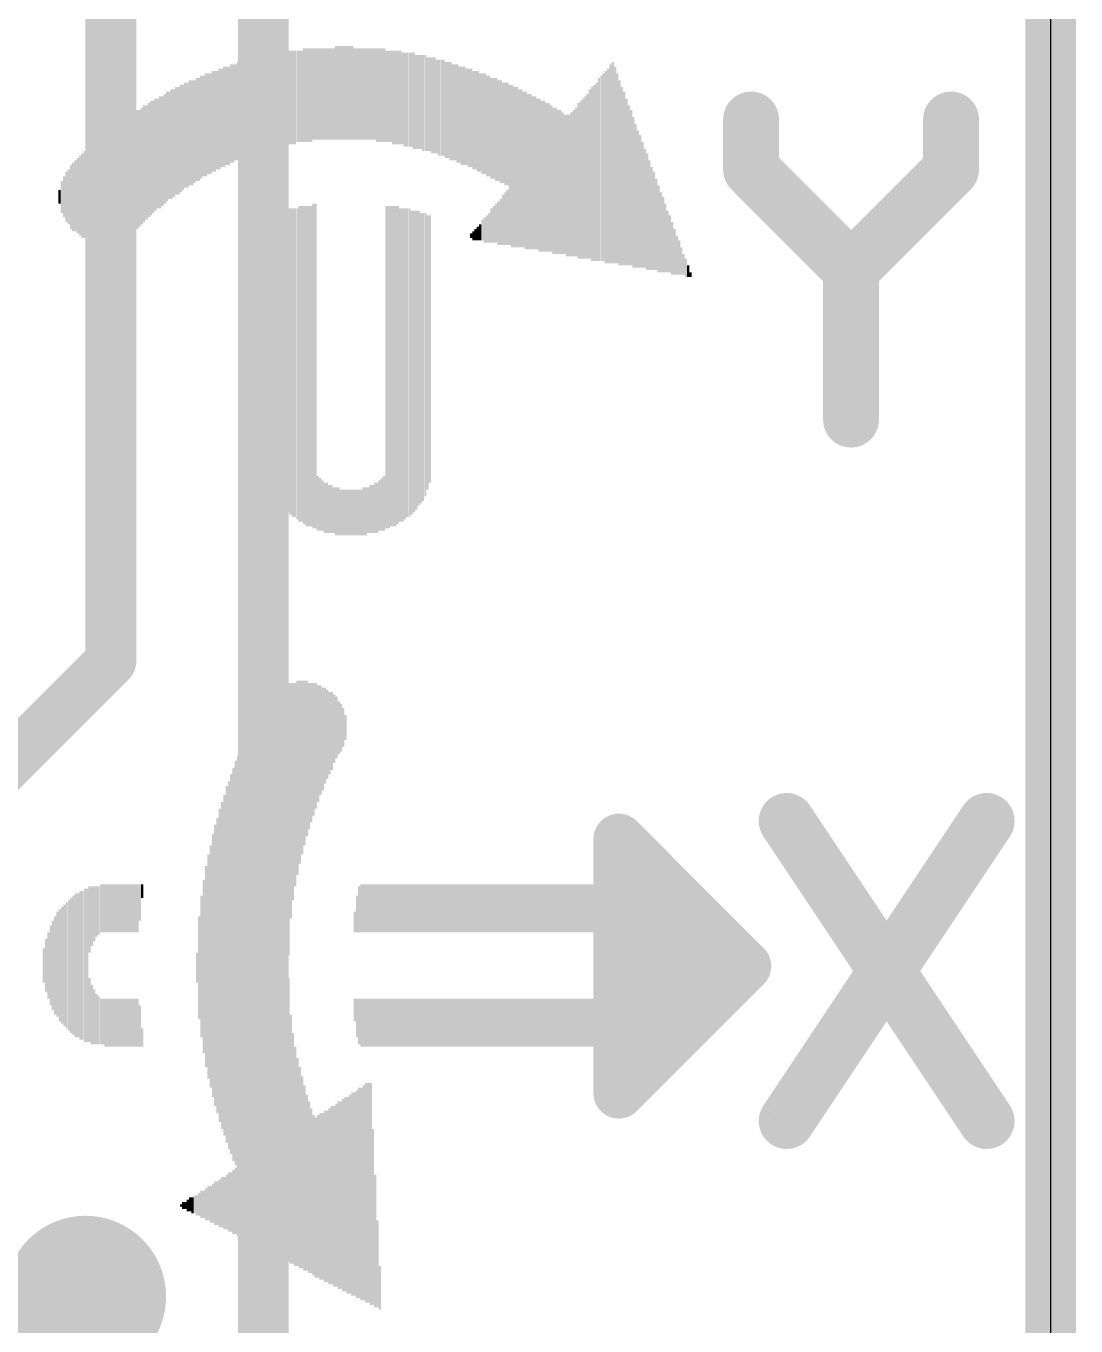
# Model space of a CAD drawing. Extents: x -10.2 to 45.7, y -9.3 to 34.1.
# Drawn here: x 27.9 to 33.15, y 8.23 to 14.73 of the extents above; entities that cross this region are included whole.
import ezdxf

# ---------------------------------------------------------------- set-up
doc = ezdxf.new("R2010")
doc.units = 0
for name, color, linetype in [('1', 12, 'CONTINUOUS'), ('16', 132, 'CONTINUOUS'), ('18', 110, 'CONTINUOUS'), ('20', 53, 'CONTINUOUS'), ('21', 40, 'CONTINUOUS'), ('47', 253, 'CONTINUOUS')]:
    doc.layers.add(name, color=color, linetype=linetype)

# ---------------------------------------------------------------- blocks, each defined once
blk = doc.blocks.new('RECT')
blk.add_solid([(-0.5, -0.5), (0.5, -0.5), (-0.5, 0.5), (0.5, 0.5)])
blk = doc.blocks.new('ROUNDV')
at = {"const_width": 0.5}
blk.add_lwpolyline([(0, -0.25, 1), (0, 0.25, 1), (0, -0.25)], format="xyb", dxfattribs=at)

msp = doc.modelspace()

# ---------------------------------------------------------------- linework, layer by layer
at = {"layer": '1', "const_width": 0.254}
for points in [[(33.02, 17.78), (33.02, 2.54)], [(28.321, 15.748), (28.321, 11.557)], [(29.083, 6.223), (29.083, 15.748)], [(28.321, 11.557), (27.686, 10.922)]]:
    msp.add_lwpolyline(points, dxfattribs=at)
at = {"layer": '1', "const_width": 0.127}
for points in [[(28.3659, 11.5121, 1), (28.2761, 11.6019)], [(28.2575, 11.557, 1), (28.3845, 11.557)]]:
    msp.add_lwpolyline(points, format="xyb", dxfattribs=at)
at = {"layer": '16', "const_width": 0.254}
msp.add_lwpolyline([(33.02, 17.78), (33.02, 2.54)], dxfattribs=at)
at = {"layer": '20'}
msp.add_line((33.02, 17.78), (33.02, 2.54), dxfattribs=at)
at = {"layer": '21'}
for points, const_width in [([(31.5221, 14.2646), (31.5221, 14.0146)], 0.2794), ([(32.522, 14.0146), (32.522, 14.2646)], 0.2794), ([(31.5221, 14.0146), (32.0221, 13.5146)], 0.2794), ([(32.0221, 13.5146), (32.522, 14.0146)], 0.2794), ([(32.0221, 13.5146), (32.0221, 12.7647)], 0.2794), ([(31.7001, 10.7586), (32.7, 9.2587)], 0.2794), ([(32.7, 10.7586), (31.7001, 9.2587)], 0.2794), ([(31.496, 10.033), (30.861, 10.668)], 0.254), ([(30.861, 10.668), (30.861, 10.414)], 0.254), ([(30.861, 10.414), (30.861, 9.398)], 0.254), ([(30.861, 10.414), (31.242, 10.033)], 0.254), ([(30.861, 9.398), (31.496, 10.033)], 0.254), ([(31.242, 10.033), (30.988, 10.033)], 0.254)]:
    msp.add_lwpolyline(points, dxfattribs=dict(at, const_width=const_width))
for points, const_width in [([(31.592, 14.2646, 1), (31.4523, 14.2646)], 0.1397), ([(32.5919, 14.2646, 1), (32.4522, 14.2646)], 0.1397), ([(31.5715, 14.064, 1), (31.4727, 13.9652)], 0.1397), ([(32.5714, 13.9652, 1), (32.4726, 14.064)], 0.1397), ([(31.4523, 14.0146, 1), (31.592, 14.0146)], 0.1397), ([(32.4522, 14.0146, 1), (32.5919, 14.0146)], 0.1397), ([(32.0919, 13.5146, 1), (31.9522, 13.5146)], 0.1397), ([(31.9727, 13.564, 1), (32.0715, 13.4652)], 0.1397), ([(31.9727, 13.4652, 1), (32.0715, 13.564)], 0.1397), ([(31.9522, 12.7647, 1), (32.0919, 12.7647)], 0.1397), ([(31.7582, 10.7973, 1), (31.642, 10.7198)], 0.1397), ([(32.7582, 10.7198, 1), (32.6419, 10.7973)], 0.1397), ([(30.9059, 10.7129, 1), (30.8161, 10.6231)], 0.127), ([(30.9245, 10.668, 1), (30.7975, 10.668)], 0.127), ([(30.9245, 10.414, 1), (30.7975, 10.414)], 0.127), ([(30.9059, 10.4589, 1), (30.8161, 10.3691)], 0.127), ([(30.7975, 10.414, 1), (30.9245, 10.414)], 0.127), ([(30.988, 10.0965, 1), (30.988, 9.9695)], 0.127), ([(31.1971, 9.9881, 1), (31.2869, 10.0779)], 0.127), ([(31.242, 9.9695, 1), (31.242, 10.0965)], 0.127), ([(31.5409, 9.9881, 1), (31.4511, 10.0779)], 0.127), ([(31.4511, 9.9881, 1), (31.5409, 10.0779)], 0.127), ([(30.8161, 9.4429, 1), (30.9059, 9.3531)], 0.127), ([(30.7975, 9.398, 1), (30.9245, 9.398)], 0.127), ([(31.642, 9.2974, 1), (31.7582, 9.22)], 0.1397), ([(32.6419, 9.22, 1), (32.7582, 9.2974)], 0.1397)]:
    msp.add_lwpolyline(points, format="xyb", dxfattribs=dict(at, const_width=const_width))
at = {"layer": '47', "const_width": 0.13}
msp.add_lwpolyline([(33.02, 9.779), (33.02, 29.636)], dxfattribs=at)
at = {"layer": '47', "const_width": 0.065}
msp.add_lwpolyline([(32.9875, 9.779, 1), (33.0525, 9.779)], format="xyb", dxfattribs=at)

# ---------------------------------------------------------------- block references
at = {"layer": '18', "xscale": 0.8064, "yscale": 0.8064}
msp.add_blockref('ROUNDV', (28.194, 8.382), dxfattribs=at)
msp.add_blockref('ROUNDV', (28.194, 8.382), dxfattribs=at)
at = {"layer": '21', "yscale": 0.0114}
for p, xscale, rotation in [((29.2875, 14.3866), 0.4686, 90), ((29.2989, 14.3866), 0.4686, 90), ((29.3103, 14.3866), 0.4686, 90), ((29.3218, 14.3866), 0.4686, 90), ((29.3332, 14.3923), 0.4572, 90), ((29.3446, 14.3923), 0.4572, 90), ((29.356, 14.3923), 0.4572, 90), ((29.3675, 14.3923), 0.4572, 90), ((29.3789, 14.3923), 0.4572, 90), ((29.3903, 14.3923), 0.4572, 90), ((29.4018, 14.3923), 0.4572, 90), ((29.4132, 14.3923), 0.4572, 90), ((29.4246, 14.3923), 0.4572, 90), ((29.4361, 14.3923), 0.4572, 90), ((29.4475, 14.398), 0.4686, 90), ((29.4589, 14.398), 0.4686, 90), ((29.4703, 14.398), 0.4686, 90), ((29.4818, 14.398), 0.4686, 90), ((29.4932, 14.398), 0.4686, 90), ((29.5046, 14.398), 0.4686, 90), ((29.5161, 14.398), 0.4686, 90), ((29.5275, 14.398), 0.4686, 90), ((29.5389, 14.3923), 0.4572, 90), ((29.5504, 14.3923), 0.4572, 90), ((29.5618, 14.3923), 0.4572, 90), ((29.5732, 14.3923), 0.4572, 90), ((29.5846, 14.3923), 0.4572, 90), ((29.5961, 14.3923), 0.4572, 90), ((29.6075, 14.3923), 0.4572, 90), ((29.6189, 14.3923), 0.4572, 90), ((29.6304, 14.3923), 0.4572, 90), ((29.6418, 14.3923), 0.4572, 90), ((29.6532, 14.3866), 0.4686, 90), ((29.6647, 14.3866), 0.4686, 90), ((29.6761, 14.3866), 0.4686, 90), ((29.6875, 14.3866), 0.4686, 90), ((29.0017, 14.3237), 0.4801, 90), ((29.0132, 14.3237), 0.4801, 90), ((29.0246, 14.3237), 0.4801, 90), ((29.036, 14.3294), 0.4686, 90), ((29.0474, 14.3351), 0.4801, 90), ((29.0589, 14.3351), 0.4801, 90), ((29.0703, 14.3408), 0.4686, 90), ((29.0817, 14.3408), 0.4686, 90), ((29.0932, 14.3466), 0.4801, 90), ((29.1046, 14.3523), 0.4686, 90), ((29.116, 14.3523), 0.4686, 90), ((29.1275, 14.3523), 0.4686, 90), ((29.1389, 14.358), 0.4801, 90), ((29.1503, 14.3637), 0.4686, 90), ((29.1617, 14.3637), 0.4686, 90), ((29.1732, 14.3637), 0.4686, 90), ((29.1846, 14.3637), 0.4686, 90), ((29.196, 14.3694), 0.4572, 90), ((29.2075, 14.3751), 0.4686, 90), ((29.2189, 14.3751), 0.4686, 90), ((29.2303, 14.3751), 0.4686, 90), ((29.2417, 14.3751), 0.4686, 90), ((29.2532, 14.3808), 0.4572, 90), ((29.2646, 14.3808), 0.4572, 90), ((29.276, 14.3808), 0.4572, 90), ((29.6989, 14.3808), 0.4572, 90), ((29.7104, 14.3808), 0.4572, 90), ((29.7218, 14.3808), 0.4572, 90), ((29.7332, 14.3751), 0.4686, 90), ((29.7447, 14.3751), 0.4686, 90), ((29.7561, 14.3751), 0.4686, 90), ((29.7675, 14.3751), 0.4686, 90), ((29.779, 14.3694), 0.4572, 90), ((29.7904, 14.3637), 0.4686, 90), ((29.8018, 14.3637), 0.4686, 90), ((29.8133, 14.3637), 0.4686, 90), ((29.8247, 14.3637), 0.4686, 90), ((29.8361, 14.358), 0.4801, 90), ((29.8475, 14.3523), 0.4686, 90), ((29.859, 14.3523), 0.4686, 90), ((29.8704, 14.3523), 0.4686, 90), ((29.8818, 14.3466), 0.4801, 90), ((29.8933, 14.3466), 0.4801, 90), ((29.9047, 14.3408), 0.4686, 90), ((29.9161, 14.3408), 0.4686, 90), ((29.9276, 14.3351), 0.4801, 90), ((29.939, 14.3351), 0.4801, 90), ((29.9504, 14.3294), 0.4686, 90), ((29.9618, 14.3237), 0.4801, 90), ((29.9733, 14.3237), 0.4801, 90), ((29.9847, 14.3237), 0.4801, 90), ((28.796, 14.238), 0.5143, 90), ((28.8074, 14.2437), 0.5029, 90), ((28.8188, 14.2437), 0.5029, 90), ((28.8303, 14.2551), 0.5029, 90), ((28.8417, 14.2551), 0.5029, 90), ((28.8531, 14.2608), 0.4915, 90), ((28.8646, 14.2665), 0.5029, 90), ((28.876, 14.2723), 0.4915, 90), ((28.8874, 14.278), 0.5029, 90), ((28.8989, 14.2837), 0.4915, 90), ((28.9103, 14.2837), 0.4915, 90), ((28.9217, 14.2951), 0.4915, 90), ((28.9331, 14.2951), 0.4915, 90), ((28.9446, 14.3008), 0.4801, 90), ((28.956, 14.3066), 0.4915, 90), ((28.9674, 14.3066), 0.4915, 90), ((28.9789, 14.3123), 0.4801, 90), ((28.9903, 14.3123), 0.4801, 90), ((29.9961, 14.3123), 0.4801, 90), ((30.0076, 14.3123), 0.4801, 90), ((30.019, 14.3066), 0.4915, 90), ((30.0304, 14.3008), 0.4801, 90), ((30.0419, 14.3008), 0.4801, 90), ((30.0533, 14.2951), 0.4915, 90), ((30.0647, 14.2894), 0.4801, 90), ((30.0761, 14.2837), 0.4915, 90), ((30.0876, 14.2837), 0.4915, 90), ((30.099, 14.278), 0.4801, 90), ((30.1104, 14.2723), 0.4915, 90), ((30.1219, 14.2723), 0.4915, 90), ((30.1333, 14.2608), 0.4915, 90), ((30.1447, 14.2608), 0.4915, 90), ((30.1562, 14.2551), 0.5029, 90), ((30.1676, 14.2494), 0.4915, 90), ((30.179, 14.2437), 0.5029, 90), ((30.1904, 14.2437), 0.5029, 90), ((30.7848, 14.0265), 0.9373, 90), ((30.7962, 14.0265), 0.9601, 90), ((30.8077, 14.0322), 0.9716, 90), ((30.8191, 14.0437), 0.9944, 90), ((30.8305, 14.0494), 1.0058, 90), ((30.842, 14.0379), 0.983, 90), ((30.8534, 14.0208), 0.9487, 90), ((28.6474, 14.158), 0.5372, 90), ((28.6588, 14.158), 0.5372, 90), ((28.6703, 14.1694), 0.5372, 90), ((28.6817, 14.1751), 0.5258, 90), ((28.6931, 14.1865), 0.5258, 90), ((28.7045, 14.1865), 0.5258, 90), ((28.716, 14.198), 0.5258, 90), ((28.7274, 14.198), 0.5258, 90), ((28.7388, 14.2037), 0.5143, 90), ((28.7503, 14.2151), 0.5143, 90), ((28.7617, 14.2151), 0.5143, 90), ((28.7731, 14.2265), 0.5143, 90), ((28.7846, 14.2323), 0.5029, 90), ((30.2019, 14.2323), 0.5029, 90), ((30.2133, 14.2323), 0.5029, 90), ((30.2247, 14.2208), 0.5029, 90), ((30.2362, 14.2208), 0.5029, 90), ((30.2476, 14.2151), 0.5143, 90), ((30.259, 14.2094), 0.5029, 90), ((30.2705, 14.2037), 0.5143, 90), ((30.2819, 14.198), 0.5029, 90), ((30.2933, 14.1923), 0.5143, 90), ((30.3047, 14.1923), 0.5143, 90), ((30.3162, 14.0379), 0.8001, 90), ((30.3276, 14.0322), 0.8115, 90), ((30.339, 14.0265), 0.8001, 90), ((30.3505, 14.0265), 0.8001, 90), ((30.7277, 13.9922), 0.8687, 90), ((30.7391, 13.9979), 0.8801, 90), ((30.7505, 14.0037), 0.8915, 90), ((30.7619, 14.0151), 0.9144, 90), ((30.7734, 14.0208), 0.9258, 90), ((30.8648, 13.9979), 0.9258, 90), ((30.8762, 13.9808), 0.8915, 90), ((28.5445, 14.0894), 0.5601, 90), ((28.556, 14.0951), 0.5486, 90), ((28.5674, 14.1008), 0.5601, 90), ((28.5788, 14.1065), 0.5486, 90), ((28.5902, 14.118), 0.5486, 90), ((28.6017, 14.1294), 0.5486, 90), ((28.6131, 14.1351), 0.5372, 90), ((28.6245, 14.1408), 0.5486, 90), ((28.636, 14.1465), 0.5372, 90), ((30.3619, 14.0208), 0.7887, 90), ((30.3733, 14.0208), 0.7887, 90), ((30.3848, 14.0151), 0.7772, 90), ((30.3962, 14.0094), 0.7887, 90), ((30.4076, 14.0037), 0.7772, 90), ((30.419, 14.0037), 0.7772, 90), ((30.4305, 13.9979), 0.7658, 90), ((30.4419, 13.9979), 0.7658, 90), ((30.4533, 13.9922), 0.7544, 90), ((30.4648, 13.9865), 0.7658, 90), ((30.6819, 13.9694), 0.8001, 90), ((30.6934, 13.9751), 0.8115, 90), ((30.7048, 13.9808), 0.823, 90), ((30.7162, 13.9922), 0.8458, 90), ((30.8877, 13.9694), 0.8687, 90), ((30.8991, 13.9522), 0.8344, 90), ((28.4417, 14.0037), 0.5944, 90), ((28.4531, 14.0151), 0.5944, 90), ((28.4645, 14.0208), 0.5829, 90), ((28.4759, 14.0322), 0.5829, 90), ((28.4874, 14.0437), 0.5829, 90), ((28.4988, 14.0494), 0.5715, 90), ((28.5102, 14.0608), 0.5715, 90), ((28.5217, 14.0722), 0.5715, 90), ((28.5331, 14.078), 0.5601, 90), ((30.4762, 13.9808), 0.7544, 90), ((30.4876, 13.9808), 0.7544, 90), ((30.4991, 13.9751), 0.7429, 90), ((30.5105, 13.9751), 0.7429, 90), ((30.5219, 13.9694), 0.7315, 90), ((30.5333, 13.9579), 0.7315, 90), ((30.5448, 13.9579), 0.7315, 90), ((30.5562, 13.9522), 0.7201, 90), ((30.5676, 13.9522), 0.7201, 90), ((30.5791, 13.9465), 0.7087, 90), ((30.6248, 13.9408), 0.7201, 90), ((30.6362, 13.9465), 0.7315, 90), ((30.6476, 13.9522), 0.7429, 90), ((30.6591, 13.9579), 0.7772, 90), ((30.6705, 13.9637), 0.7887, 90), ((30.9105, 13.9351), 0.8001, 90), ((30.922, 13.9236), 0.7772, 90), ((28.3388, 13.9408), 0.5829, 90), ((28.3502, 13.9465), 0.5715, 90), ((28.3616, 13.9522), 0.5829, 90), ((28.3731, 13.9579), 0.5944, 90), ((28.3845, 13.9694), 0.5944, 90), ((28.3959, 13.9694), 0.5944, 90), ((28.4074, 13.9808), 0.5944, 90), ((28.4188, 13.9865), 0.6058, 90), ((28.4302, 13.9922), 0.5944, 90), ((30.5905, 13.9408), 0.6972, 90), ((30.6019, 13.9351), 0.7087, 90), ((30.6134, 13.9351), 0.7087, 90), ((30.9334, 13.9008), 0.7544, 90), ((30.9448, 13.8836), 0.7201, 90), ((28.2702, 13.9122), 0.5258, 90), ((28.2816, 13.9179), 0.5372, 90), ((28.2931, 13.9179), 0.5372, 90), ((28.3045, 13.9236), 0.5486, 90), ((28.3159, 13.9294), 0.5601, 90), ((28.3274, 13.9351), 0.5715, 90), ((30.9563, 13.8665), 0.6858, 90), ((30.9677, 13.8551), 0.6629, 90), ((28.1902, 13.8894), 0.4343, 90), ((28.2016, 13.8951), 0.4458, 90), ((28.2131, 13.8894), 0.4572, 90), ((28.2245, 13.8951), 0.4686, 90), ((28.2359, 13.9008), 0.4801, 90), ((28.2473, 13.9008), 0.5029, 90), ((28.2588, 13.9065), 0.5143, 90), ((30.9791, 13.8379), 0.6287, 90), ((30.9905, 13.8208), 0.5944, 90), ((28.1216, 13.8779), 0.32, 90), ((28.133, 13.8779), 0.3429, 90), ((28.1445, 13.8836), 0.3543, 90), ((28.1559, 13.8836), 0.3772, 90), ((28.1673, 13.8836), 0.4001, 90), ((28.1788, 13.8836), 0.4229, 90), ((31.002, 13.8036), 0.5829, 90), ((31.0134, 13.7865), 0.5486, 90), ((28.0873, 13.8779), 0.2057, 90), ((28.0988, 13.8779), 0.2515, 90), ((28.1102, 13.8779), 0.2743, 90), ((31.0248, 13.7693), 0.5143, 90), ((31.0363, 13.7579), 0.4915, 90), ((28.0645, 13.8779), 0.0686, 90), ((28.0759, 13.8779), 0.16, 90), ((30.3047, 13.7751), 0.2743, 90), ((31.0477, 13.7408), 0.4572, 90), ((31.0591, 13.7179), 0.4343, 90), ((29.3332, 13.0321), 1.6231, 90), ((29.3446, 13.0321), 1.6231, 90), ((30.2476, 13.7465), 0.1943, 90), ((30.259, 13.7465), 0.2172, 90), ((30.2705, 13.7522), 0.2286, 90), ((30.2819, 13.7636), 0.2515, 90), ((30.2933, 13.7693), 0.2629, 90), ((31.0706, 13.7008), 0.4001, 90), ((31.082, 13.6893), 0.3772, 90), ((31.0934, 13.6722), 0.3429, 90), ((29.1275, 13.1235), 1.3487, 90), ((29.1389, 13.1064), 1.383, 90), ((29.1503, 13.0893), 1.4173, 90), ((29.1617, 13.0778), 1.4402, 90), ((29.1732, 13.0778), 1.463, 90), ((29.1846, 13.0721), 1.4745, 90), ((29.196, 13.0607), 1.4973, 90), ((29.2075, 13.0607), 1.5202, 90), ((29.2189, 13.055), 1.5316, 90), ((29.2303, 13.0493), 1.5431, 90), ((29.2417, 13.0493), 1.5431, 90), ((29.2532, 13.0435), 1.5545, 90), ((29.2646, 13.0435), 1.5773, 90), ((29.276, 13.0435), 1.5773, 90), ((29.2875, 13.0378), 1.5888, 90), ((29.2989, 13.0321), 1.6002, 90), ((29.3103, 13.0321), 1.6002, 90), ((29.3218, 13.0321), 1.6002, 90), ((29.6989, 13.0264), 1.6116, 90), ((29.7104, 13.0264), 1.6116, 90), ((29.7218, 13.0321), 1.6002, 90), ((29.7332, 13.0321), 1.6002, 90), ((29.7447, 13.0321), 1.6002, 90), ((29.7561, 13.0378), 1.5888, 90), ((29.7675, 13.0378), 1.5659, 90), ((29.779, 13.0378), 1.5659, 90), ((29.7904, 13.0435), 1.5545, 90), ((29.8018, 13.0493), 1.5431, 90), ((29.8133, 13.0493), 1.5431, 90), ((29.8247, 13.0493), 1.5202, 90), ((29.8361, 13.055), 1.5088, 90), ((29.8475, 13.0607), 1.4973, 90), ((29.859, 13.0721), 1.4745, 90), ((29.8704, 13.0721), 1.4516, 90), ((29.8818, 13.0778), 1.4402, 90), ((29.8933, 13.0893), 1.4173, 90), ((29.9047, 13.1007), 1.3716, 90), ((29.9161, 13.1178), 1.3373, 90), ((30.2019, 13.7179), 0.1372, 90), ((30.2133, 13.7236), 0.1486, 90), ((30.2247, 13.7351), 0.1715, 90), ((30.2362, 13.7408), 0.1829, 90), ((31.1048, 13.655), 0.3086, 90), ((31.1163, 13.6436), 0.2858, 90), ((30.1447, 13.6893), 0.0571, 90), ((30.1562, 13.695), 0.0686, 90), ((30.1676, 13.7008), 0.08, 90), ((30.179, 13.7122), 0.1029, 90), ((30.1904, 13.7122), 0.1257, 90), ((31.1277, 13.6208), 0.2629, 90), ((31.1391, 13.6036), 0.2286, 90), ((30.1219, 13.6836), 0.0229, 90), ((30.1333, 13.6836), 0.0457, 90), ((31.1506, 13.5865), 0.1943, 90), ((31.162, 13.575), 0.1715, 90), ((31.1734, 13.5579), 0.1372, 90), ((31.1849, 13.5407), 0.1029, 90), ((31.1963, 13.5236), 0.0914, 90), ((31.2077, 13.5065), 0.0571, 90), ((31.2191, 13.4893), 0.0229, 90), ((29.356, 12.3463), 0.2743, 90), ((29.6875, 12.3463), 0.2743, 90), ((29.3675, 12.3406), 0.2629, 90), ((29.3789, 12.3349), 0.2515, 90), ((29.3903, 12.3234), 0.2515, 90), ((29.4018, 12.3234), 0.2515, 90), ((29.4132, 12.3177), 0.24, 90), ((29.4246, 12.3177), 0.24, 90), ((29.4361, 12.312), 0.2286, 90), ((29.4475, 12.3063), 0.24, 90), ((29.4589, 12.3063), 0.24, 90), ((29.4703, 12.3006), 0.2286, 90), ((29.4818, 12.3006), 0.2286, 90), ((29.4932, 12.3006), 0.2286, 90), ((29.5046, 12.3006), 0.2286, 90), ((29.5161, 12.3006), 0.2286, 90), ((29.5275, 12.3006), 0.2286, 90), ((29.5389, 12.3006), 0.2286, 90), ((29.5504, 12.3006), 0.2286, 90), ((29.5618, 12.3006), 0.2286, 90), ((29.5732, 12.3006), 0.2286, 90), ((29.5846, 12.3063), 0.24, 90), ((29.5961, 12.3063), 0.24, 90), ((29.6075, 12.312), 0.2286, 90), ((29.6189, 12.3177), 0.24, 90), ((29.6304, 12.3177), 0.24, 90), ((29.6418, 12.3234), 0.2515, 90), ((29.6532, 12.3234), 0.2515, 90), ((29.6647, 12.3349), 0.2515, 90), ((29.6761, 12.3406), 0.2629, 90), ((29.1744, 10.0025), 2.8689, 270), ((29.1859, 10.0025), 2.8689, 270), ((29.1973, 9.9968), 2.8804, 270), ((29.2087, 10.7683), 1.3602, 270), ((29.2202, 10.8598), 1.1773, 270), ((29.2316, 10.9055), 1.0858, 270), ((29.243, 10.9398), 1.0173, 270), ((29.2545, 10.9741), 0.9716, 270), ((29.2659, 11.0026), 0.9144, 270), ((29.2773, 11.0255), 0.8687, 270), ((29.2887, 11.0484), 0.823, 270), ((29.3002, 11.0712), 0.7772, 270), ((29.3116, 11.0827), 0.7315, 270), ((29.323, 11.0998), 0.6972, 270), ((29.3345, 11.1169), 0.6629, 270), ((29.3459, 11.1341), 0.6287, 270), ((29.3573, 11.1455), 0.5829, 270), ((29.3688, 11.1627), 0.5486, 270), ((29.1059, 9.9911), 2.7775, 270), ((29.1173, 9.9968), 2.7889, 270), ((29.1287, 9.9968), 2.8118, 270), ((29.1402, 10.0025), 2.8232, 270), ((29.1516, 9.9968), 2.8346, 270), ((29.163, 10.0025), 2.8461, 270), ((29.3802, 11.1684), 0.5143, 270), ((29.3916, 11.1855), 0.4801, 270), ((29.403, 11.1912), 0.4458, 270), ((29.4145, 11.197), 0.4115, 270), ((29.4259, 11.2084), 0.3886, 270), ((29.4373, 11.2198), 0.3429, 270), ((29.4488, 11.2255), 0.3086, 270), ((29.0601, 9.9682), 2.6861, 270), ((29.0716, 9.9797), 2.7089, 270), ((29.083, 9.9797), 2.7318, 270), ((29.0944, 9.9911), 2.7546, 270), ((29.4602, 11.2255), 0.2629, 270), ((29.4716, 11.2255), 0.24, 270), ((29.4831, 11.2255), 0.1943, 270), ((29.0259, 9.9454), 2.5946, 270), ((29.0373, 9.9511), 2.6289, 270), ((29.0487, 9.9625), 2.6518, 270), ((29.4945, 11.2255), 0.1257, 270), ((29.003, 9.9282), 2.5375, 270), ((29.0144, 9.9339), 2.5718, 270), ((28.9687, 9.8939), 2.446, 270), ((28.9801, 9.9054), 2.4689, 270), ((28.9916, 9.9111), 2.5032, 270), ((28.9458, 10.0482), 2.0231, 270), ((28.9573, 9.8825), 2.4003, 270), ((28.923, 10.0425), 1.8974, 270), ((28.9344, 10.0425), 1.966, 270), ((28.9001, 10.0425), 1.7831, 270), ((28.9116, 10.0368), 1.8402, 270), ((28.8773, 10.0368), 1.6345, 270), ((28.8887, 10.0368), 1.7031, 270), ((28.8658, 10.0368), 1.5659, 270), ((28.843, 10.0368), 1.4059, 270), ((28.8544, 10.0368), 1.4745, 270), ((28.8315, 10.0368), 1.3145, 270), ((28.8201, 10.0311), 1.2116, 270), ((28.7973, 10.0311), 1.0058, 270), ((28.8087, 10.0311), 1.1201, 270), ((28.7858, 10.0311), 0.8687, 270), ((28.1457, 10.0368), 0.7201, 270), ((28.1572, 10.0368), 0.7201, 270), ((28.1686, 10.0368), 0.7429, 270), ((28.18, 10.0368), 0.7429, 270), ((28.1915, 10.0368), 0.7658, 270), ((28.2029, 10.0368), 0.7658, 270), ((28.2143, 10.2654), 0.3315, 270), ((28.2258, 10.2826), 0.2972, 270), ((28.2372, 10.294), 0.2743, 270), ((28.2486, 10.3054), 0.2515, 270), ((28.26, 10.3111), 0.24, 270), ((28.2715, 10.3226), 0.24, 270), ((28.2829, 10.3226), 0.24, 270), ((28.2943, 10.3226), 0.24, 270), ((28.3058, 10.3226), 0.24, 270), ((28.3172, 10.3226), 0.24, 270), ((28.3286, 10.3226), 0.24, 270), ((28.3401, 10.3226), 0.24, 270), ((28.3515, 10.3226), 0.24, 270), ((28.3629, 10.3226), 0.24, 270), ((28.3743, 10.3226), 0.24, 270), ((28.3858, 10.3226), 0.24, 270), ((28.3972, 10.3226), 0.24, 270), ((28.4086, 10.3226), 0.24, 270), ((28.4201, 10.3226), 0.24, 270), ((28.4315, 10.3226), 0.24, 270), ((28.4429, 10.3226), 0.24, 270), ((28.4544, 10.3226), 0.24, 270), ((28.4658, 10.3511), 0.1829, 270), ((28.4772, 10.4083), 0.0686, 270), ((29.5631, 10.3168), 0.2286, 270), ((29.5745, 10.3226), 0.24, 270), ((29.5859, 10.3226), 0.24, 270), ((29.5974, 10.3226), 0.24, 270), ((29.6088, 10.3226), 0.24, 270), ((29.6202, 10.3226), 0.24, 270), ((29.6316, 10.3226), 0.24, 270), ((29.6431, 10.3226), 0.24, 270), ((29.6545, 10.3226), 0.24, 270), ((29.6659, 10.3226), 0.24, 270), ((29.6774, 10.3226), 0.24, 270), ((29.6888, 10.3226), 0.24, 270), ((29.7002, 10.3226), 0.24, 270), ((29.7117, 10.3226), 0.24, 270), ((29.7231, 10.3226), 0.24, 270), ((29.7345, 10.3226), 0.24, 270), ((29.7459, 10.3226), 0.24, 270), ((29.7574, 10.3226), 0.24, 270), ((29.7688, 10.3226), 0.24, 270), ((29.7802, 10.3226), 0.24, 270), ((29.7917, 10.3226), 0.24, 270), ((29.8031, 10.3226), 0.24, 270), ((29.8145, 10.3226), 0.24, 270), ((29.826, 10.3226), 0.24, 270), ((29.8374, 10.3226), 0.24, 270), ((29.8488, 10.3226), 0.24, 270), ((29.8602, 10.3226), 0.24, 270), ((29.8717, 10.3226), 0.24, 270), ((29.8831, 10.3226), 0.24, 270), ((29.8945, 10.3226), 0.24, 270), ((29.906, 10.3226), 0.24, 270), ((29.9174, 10.3226), 0.24, 270), ((29.9288, 10.3226), 0.24, 270), ((29.9403, 10.3226), 0.24, 270), ((29.9517, 10.3226), 0.24, 270), ((29.9631, 10.3226), 0.24, 270), ((29.9745, 10.3226), 0.24, 270), ((29.986, 10.3226), 0.24, 270), ((29.9974, 10.3226), 0.24, 270), ((30.0088, 10.3226), 0.24, 270), ((30.0203, 10.3226), 0.24, 270), ((30.0317, 10.3226), 0.24, 270), ((30.0431, 10.3226), 0.24, 270), ((30.0546, 10.3226), 0.24, 270), ((30.066, 10.3226), 0.24, 270), ((30.0774, 10.3226), 0.24, 270), ((30.0888, 10.3226), 0.24, 270), ((30.1003, 10.3226), 0.24, 270), ((30.1117, 10.3226), 0.24, 270), ((30.1231, 10.3226), 0.24, 270), ((30.1346, 10.3226), 0.24, 270), ((30.146, 10.3226), 0.24, 270), ((30.1574, 10.3226), 0.24, 270), ((30.1689, 10.3226), 0.24, 270), ((30.1803, 10.3226), 0.24, 270), ((30.1917, 10.3226), 0.24, 270), ((30.2031, 10.3226), 0.24, 270), ((30.2146, 10.3226), 0.24, 270), ((30.226, 10.3226), 0.24, 270), ((30.2374, 10.3226), 0.24, 270), ((30.2489, 10.3226), 0.24, 270), ((30.2603, 10.3226), 0.24, 270), ((30.2717, 10.3226), 0.24, 270), ((30.2832, 10.3226), 0.24, 270), ((30.2946, 10.3226), 0.24, 270), ((30.306, 10.3226), 0.24, 270), ((30.3174, 10.3226), 0.24, 270), ((30.3289, 10.3226), 0.24, 270), ((30.3403, 10.3226), 0.24, 270), ((30.3517, 10.3226), 0.24, 270), ((30.3632, 10.3226), 0.24, 270), ((30.3746, 10.3226), 0.24, 270), ((30.386, 10.3226), 0.24, 270), ((30.3975, 10.3226), 0.24, 270), ((30.4089, 10.3226), 0.24, 270), ((30.4203, 10.3226), 0.24, 270), ((30.4317, 10.3226), 0.24, 270), ((30.4432, 10.3226), 0.24, 270), ((30.4546, 10.3226), 0.24, 270), ((30.466, 10.3226), 0.24, 270), ((30.4775, 10.3226), 0.24, 270), ((30.4889, 10.3226), 0.24, 270), ((30.5003, 10.3226), 0.24, 270), ((30.5118, 10.3226), 0.24, 270), ((30.5232, 10.3226), 0.24, 270), ((30.5346, 10.3226), 0.24, 270), ((30.546, 10.3226), 0.24, 270), ((30.5575, 10.3226), 0.24, 270), ((30.5689, 10.3226), 0.24, 270), ((30.5803, 10.3226), 0.24, 270), ((30.5918, 10.3226), 0.24, 270), ((30.6032, 10.3226), 0.24, 270), ((30.6146, 10.3226), 0.24, 270), ((30.6261, 10.3226), 0.24, 270), ((30.6375, 10.3226), 0.24, 270), ((30.6489, 10.3226), 0.24, 270), ((30.6603, 10.3226), 0.24, 270), ((30.6718, 10.3226), 0.24, 270), ((30.6832, 10.3226), 0.24, 270), ((30.6946, 10.3226), 0.24, 270), ((30.7061, 10.3226), 0.24, 270), ((30.7175, 10.3226), 0.24, 270), ((30.7289, 10.3226), 0.24, 270), ((30.7404, 10.3226), 0.24, 270), ((30.7518, 10.3226), 0.24, 270), ((30.7632, 10.3226), 0.24, 270), ((30.7746, 10.3226), 0.24, 270), ((30.7861, 10.3226), 0.24, 270), ((30.7975, 10.3226), 0.24, 270), ((30.8089, 10.3226), 0.24, 270), ((30.8204, 10.3226), 0.24, 270), ((30.8318, 10.3226), 0.24, 270), ((30.8432, 10.3226), 0.24, 270), ((30.8547, 10.3226), 0.24, 270), ((30.8661, 10.3226), 0.24, 270), ((30.8775, 10.3226), 0.24, 270), ((30.8889, 10.3226), 0.24, 270), ((30.9004, 10.3226), 0.24, 270), ((30.9118, 10.3226), 0.24, 270), ((30.9232, 10.3226), 0.24, 270), ((30.9347, 10.3226), 0.24, 270), ((30.9461, 10.3226), 0.24, 270), ((30.9575, 10.3226), 0.24, 270), ((30.969, 10.3111), 0.24, 270), ((30.9804, 10.3054), 0.2515, 270), ((30.9918, 10.294), 0.2743, 270), ((31.0032, 10.2826), 0.2972, 270), ((31.0147, 10.2654), 0.3315, 270), ((31.0261, 10.0368), 0.7658, 270), ((31.0375, 10.0368), 0.7658, 270), ((31.049, 10.0368), 0.7429, 270), ((31.0604, 10.0368), 0.7429, 270), ((31.0718, 10.0368), 0.7201, 270), ((31.0833, 10.0368), 0.7201, 270), ((28.0886, 10.0368), 0.6058, 270), ((28.1, 10.0368), 0.6287, 270), ((28.1115, 10.0368), 0.6515, 270), ((28.1229, 10.0368), 0.6744, 270), ((28.1343, 10.0368), 0.6972, 270), ((28.7744, 10.0311), 0.7087, 270), ((29.5516, 10.294), 0.1829, 270), ((31.0947, 10.0368), 0.6972, 270), ((31.1061, 10.0368), 0.6744, 270), ((31.1175, 10.0368), 0.6515, 270), ((31.129, 10.0368), 0.6287, 270), ((31.1404, 10.0368), 0.6058, 270), ((28.0429, 10.0368), 0.4915, 270), ((28.0543, 10.0425), 0.5258, 270), ((28.0657, 10.0368), 0.5601, 270), ((28.0772, 10.0368), 0.5829, 270), ((28.763, 10.0254), 0.5143, 270), ((29.5402, 10.254), 0.1029, 270), ((31.1518, 10.0368), 0.5829, 270), ((31.1633, 10.0368), 0.5601, 270), ((31.1747, 10.0425), 0.5258, 270), ((31.1861, 10.0368), 0.4915, 270), ((28.0086, 10.0368), 0.3315, 270), ((28.02, 10.0368), 0.4001, 270), ((28.0314, 10.0368), 0.4458, 270), ((31.1976, 10.0368), 0.4458, 270), ((31.209, 10.0368), 0.4001, 270), ((31.2204, 10.0425), 0.3429, 270), ((27.9972, 10.0368), 0.2629, 270), ((31.2318, 10.0368), 0.2629, 270), ((27.9857, 10.0368), 0.1715, 270), ((28.7515, 10.0254), 0.1486, 270), ((31.2433, 10.0368), 0.1715, 270), ((28.2143, 9.8139), 0.32, 270), ((29.2087, 9.2653), 1.4173, 270), ((31.0147, 9.8139), 0.32, 270), ((28.2258, 9.7911), 0.2972, 270), ((28.2372, 9.7796), 0.2743, 270), ((28.2486, 9.7682), 0.2515, 270), ((28.26, 9.7625), 0.24, 270), ((30.969, 9.7625), 0.24, 270), ((30.9804, 9.7682), 0.2515, 270), ((30.9918, 9.7796), 0.2743, 270), ((31.0032, 9.7911), 0.2972, 270), ((28.2715, 9.7568), 0.2286, 270), ((28.2829, 9.7568), 0.2286, 270), ((28.2943, 9.7511), 0.24, 270), ((28.3058, 9.7511), 0.24, 270), ((28.3172, 9.7511), 0.24, 270), ((28.3286, 9.7511), 0.24, 270), ((28.3401, 9.7511), 0.24, 270), ((28.3515, 9.7511), 0.24, 270), ((28.3629, 9.7511), 0.24, 270), ((28.3743, 9.7511), 0.24, 270), ((28.3858, 9.7511), 0.24, 270), ((28.3972, 9.7511), 0.24, 270), ((28.4086, 9.7511), 0.24, 270), ((28.4201, 9.7511), 0.24, 270), ((28.4315, 9.7511), 0.24, 270), ((28.4429, 9.7511), 0.24, 270), ((28.4544, 9.7511), 0.24, 270), ((28.4658, 9.7339), 0.2057, 270), ((29.5402, 9.8139), 0.1143, 270), ((29.5516, 9.7739), 0.1943, 270), ((29.5631, 9.7568), 0.2286, 270), ((29.5745, 9.7511), 0.24, 270), ((29.5859, 9.7511), 0.24, 270), ((29.5974, 9.7511), 0.24, 270), ((29.6088, 9.7511), 0.24, 270), ((29.6202, 9.7511), 0.24, 270), ((29.6316, 9.7511), 0.24, 270), ((29.6431, 9.7511), 0.24, 270), ((29.6545, 9.7511), 0.24, 270), ((29.6659, 9.7511), 0.24, 270), ((29.6774, 9.7511), 0.24, 270), ((29.6888, 9.7511), 0.24, 270), ((29.7002, 9.7511), 0.24, 270), ((29.7117, 9.7511), 0.24, 270), ((29.7231, 9.7511), 0.24, 270), ((29.7345, 9.7511), 0.24, 270), ((29.7459, 9.7511), 0.24, 270), ((29.7574, 9.7511), 0.24, 270), ((29.7688, 9.7511), 0.24, 270), ((29.7802, 9.7511), 0.24, 270), ((29.7917, 9.7511), 0.24, 270), ((29.8031, 9.7511), 0.24, 270), ((29.8145, 9.7511), 0.24, 270), ((29.826, 9.7511), 0.24, 270), ((29.8374, 9.7511), 0.24, 270), ((29.8488, 9.7511), 0.24, 270), ((29.8602, 9.7511), 0.24, 270), ((29.8717, 9.7511), 0.24, 270), ((29.8831, 9.7511), 0.24, 270), ((29.8945, 9.7511), 0.24, 270), ((29.906, 9.7511), 0.24, 270), ((29.9174, 9.7511), 0.24, 270), ((29.9288, 9.7511), 0.24, 270), ((29.9403, 9.7511), 0.24, 270), ((29.9517, 9.7511), 0.24, 270), ((29.9631, 9.7511), 0.24, 270), ((29.9745, 9.7511), 0.24, 270), ((29.986, 9.7511), 0.24, 270), ((29.9974, 9.7511), 0.24, 270), ((30.0088, 9.7511), 0.24, 270), ((30.0203, 9.7511), 0.24, 270), ((30.0317, 9.7511), 0.24, 270), ((30.0431, 9.7511), 0.24, 270), ((30.0546, 9.7511), 0.24, 270), ((30.066, 9.7511), 0.24, 270), ((30.0774, 9.7511), 0.24, 270), ((30.0888, 9.7511), 0.24, 270), ((30.1003, 9.7511), 0.24, 270), ((30.1117, 9.7511), 0.24, 270), ((30.1231, 9.7511), 0.24, 270), ((30.1346, 9.7511), 0.24, 270), ((30.146, 9.7511), 0.24, 270), ((30.1574, 9.7511), 0.24, 270), ((30.1689, 9.7511), 0.24, 270), ((30.1803, 9.7511), 0.24, 270), ((30.1917, 9.7511), 0.24, 270), ((30.2031, 9.7511), 0.24, 270), ((30.2146, 9.7511), 0.24, 270), ((30.226, 9.7511), 0.24, 270), ((30.2374, 9.7511), 0.24, 270), ((30.2489, 9.7511), 0.24, 270), ((30.2603, 9.7511), 0.24, 270), ((30.2717, 9.7511), 0.24, 270), ((30.2832, 9.7511), 0.24, 270), ((30.2946, 9.7511), 0.24, 270), ((30.306, 9.7511), 0.24, 270), ((30.3174, 9.7511), 0.24, 270), ((30.3289, 9.7511), 0.24, 270), ((30.3403, 9.7511), 0.24, 270), ((30.3517, 9.7511), 0.24, 270), ((30.3632, 9.7511), 0.24, 270), ((30.3746, 9.7511), 0.24, 270), ((30.386, 9.7511), 0.24, 270), ((30.3975, 9.7511), 0.24, 270), ((30.4089, 9.7511), 0.24, 270), ((30.4203, 9.7511), 0.24, 270), ((30.4317, 9.7511), 0.24, 270), ((30.4432, 9.7511), 0.24, 270), ((30.4546, 9.7511), 0.24, 270), ((30.466, 9.7511), 0.24, 270), ((30.4775, 9.7511), 0.24, 270), ((30.4889, 9.7511), 0.24, 270), ((30.5003, 9.7511), 0.24, 270), ((30.5118, 9.7511), 0.24, 270), ((30.5232, 9.7511), 0.24, 270), ((30.5346, 9.7511), 0.24, 270), ((30.546, 9.7511), 0.24, 270), ((30.5575, 9.7511), 0.24, 270), ((30.5689, 9.7511), 0.24, 270), ((30.5803, 9.7511), 0.24, 270), ((30.5918, 9.7511), 0.24, 270), ((30.6032, 9.7511), 0.24, 270), ((30.6146, 9.7511), 0.24, 270), ((30.6261, 9.7511), 0.24, 270), ((30.6375, 9.7511), 0.24, 270), ((30.6489, 9.7511), 0.24, 270), ((30.6603, 9.7511), 0.24, 270), ((30.6718, 9.7511), 0.24, 270), ((30.6832, 9.7511), 0.24, 270), ((30.6946, 9.7511), 0.24, 270), ((30.7061, 9.7511), 0.24, 270), ((30.7175, 9.7511), 0.24, 270), ((30.7289, 9.7511), 0.24, 270), ((30.7404, 9.7511), 0.24, 270), ((30.7518, 9.7511), 0.24, 270), ((30.7632, 9.7511), 0.24, 270), ((30.7746, 9.7511), 0.24, 270), ((30.7861, 9.7511), 0.24, 270), ((30.7975, 9.7511), 0.24, 270), ((30.8089, 9.7511), 0.24, 270), ((30.8204, 9.7511), 0.24, 270), ((30.8318, 9.7511), 0.24, 270), ((30.8432, 9.7511), 0.24, 270), ((30.8547, 9.7511), 0.24, 270), ((30.8661, 9.7511), 0.24, 270), ((30.8775, 9.7511), 0.24, 270), ((30.8889, 9.7511), 0.24, 270), ((30.9004, 9.7511), 0.24, 270), ((30.9118, 9.7511), 0.24, 270), ((30.9232, 9.7511), 0.24, 270), ((30.9347, 9.7511), 0.24, 270), ((30.9461, 9.7568), 0.2286, 270), ((30.9575, 9.7568), 0.2286, 270), ((29.2202, 9.1681), 1.2459, 270), ((28.4772, 9.6768), 0.0914, 270), ((29.2316, 9.1224), 1.1544, 270), ((29.243, 9.0824), 1.0973, 270), ((29.2545, 9.0538), 1.0401, 270), ((29.2659, 9.0253), 1.0058, 270), ((29.2773, 9.0024), 0.9601, 270), ((29.2887, 8.9738), 0.9258, 270), ((29.5631, 8.8995), 1.0516, 270), ((29.5745, 8.8938), 1.063, 270), ((29.5859, 8.8995), 1.0744, 270), ((29.5974, 8.8995), 1.0973, 270), ((29.6088, 8.8995), 1.0973, 270), ((29.6202, 8.8938), 1.1087, 270), ((29.3002, 8.951), 0.8801, 270), ((29.3116, 8.9281), 0.8573, 270), ((29.4602, 8.8881), 0.9373, 270), ((29.4716, 8.8881), 0.9373, 270), ((29.4831, 8.8881), 0.9601, 270), ((29.4945, 8.8938), 0.9716, 270), ((29.5059, 8.8881), 0.983, 270), ((29.5173, 8.8938), 0.9944, 270), ((29.5288, 8.8938), 1.0173, 270), ((29.5402, 8.8938), 1.0173, 270), ((29.5516, 8.8938), 1.0401, 270), ((29.323, 8.911), 0.823, 270), ((29.3688, 8.8824), 0.8344, 270), ((29.3802, 8.8824), 0.8344, 270), ((29.3916, 8.8824), 0.8573, 270), ((29.403, 8.8824), 0.8573, 270), ((29.4145, 8.8824), 0.8801, 270), ((29.4259, 8.8881), 0.8915, 270), ((29.4373, 8.8824), 0.903, 270), ((29.4488, 8.8881), 0.9144, 270), ((29.3345, 8.8881), 0.8001, 270), ((29.3459, 8.8767), 0.8001, 270), ((29.3573, 8.8824), 0.8115, 270), ((29.6316, 8.7795), 0.8801, 270), ((28.8658, 8.8481), 0.24, 270), ((28.8773, 8.8538), 0.2515, 270), ((28.8887, 8.8481), 0.2629, 270), ((28.9001, 8.8538), 0.2743, 270), ((28.9116, 8.8538), 0.2972, 270), ((28.923, 8.8538), 0.2972, 270), ((28.9344, 8.8538), 0.32, 270), ((28.9458, 8.8595), 0.3315, 270), ((29.6431, 8.6595), 0.6629, 270), ((28.7744, 8.8424), 0.1372, 270), ((28.7858, 8.8424), 0.1372, 270), ((28.7973, 8.8424), 0.16, 270), ((28.8087, 8.8481), 0.1715, 270), ((28.8201, 8.8424), 0.1829, 270), ((28.8315, 8.8481), 0.1943, 270), ((28.843, 8.8481), 0.2172, 270), ((28.8544, 8.8481), 0.2172, 270), ((28.6715, 8.8367), 0.0114, 270), ((28.683, 8.8367), 0.0343, 270), ((28.6944, 8.8367), 0.0343, 270), ((28.7058, 8.8367), 0.0571, 270), ((28.7172, 8.8424), 0.0686, 270), ((28.7287, 8.8367), 0.08, 270), ((28.7401, 8.8424), 0.0914, 270), ((28.7515, 8.8367), 0.1029, 270), ((28.763, 8.8424), 0.1143, 270), ((29.6545, 8.5452), 0.4343, 270), ((29.6659, 8.4252), 0.2172, 270)]:
    msp.add_blockref('RECT', p, dxfattribs=dict(at, xscale=xscale, rotation=rotation))

doc.saveas('drawing.dxf')
